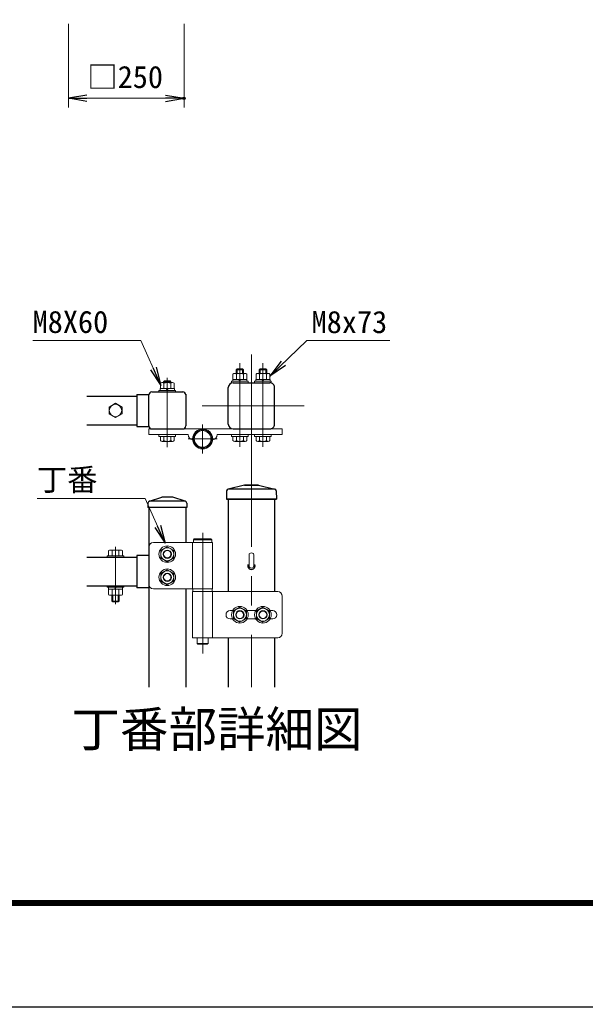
# Model space of a CAD drawing. Units: millimetres, scale not verified. Extents: x -4200 to 4200, y -2970 to 2970.
# Drawn here: x -1844 to -621, y -2970 to -834 of the extents above; entities that cross this region are included whole.
import ezdxf
from ezdxf.enums import TextEntityAlignment as Align

# ---------------------------------------------------------------- set-up
doc = ezdxf.new("R2010")
doc.units = ezdxf.units.MM
doc.header["$LTSCALE"] = 10
doc.header["$PDMODE"] = 32
doc.header["$PDSIZE"] = 5
doc.linetypes.add('USER1', pattern=[50.8, 31.75, -6.35, 6.35, -6.35])
for name, color, linetype, lineweight in [('0-0_D-STR-TXT', 7, 'Continuous', 13), ('0-3_D-BMK', 2, 'USER1', 13), ('0-4_D-STR1', 1, 'Continuous', 25), ('0-5_D-STR-DIM', 7, 'Continuous', 13), ('0-6_0', 7, 'Continuous', 25), ('0-7_Defpoints', 6, 'Continuous', 25), ('0-9_D-STR3', 3, 'Continuous', 13), ('0-E_D-TTL-TXT', 7, 'Continuous', 25), ('0-F_D-TTL', 7, 'Continuous', 25)]:
    doc.layers.add(name, color=color, linetype=linetype, lineweight=lineweight)
doc.styles.add('ＭＳ ゴシック', font='')
doc.styles.get('ＭＳ ゴシック').set_extended_font_data('MS Gothic')

# ---------------------------------------------------------------- blocks, each defined once
blk = doc.blocks.new('_Open')
at = {"layer": '0-6_0'}
blk.add_line((-10, 1.667), (0, 0), dxfattribs=at)
blk.add_lwpolyline([(-10, -1.667), (0, 0), (-10, 0)], dxfattribs=at)

msp = doc.modelspace()

# ---------------------------------------------------------------- linework, layer by layer
at = {"layer": '0-0_D-STR-TXT'}
for points in [[(-1815.81, -1527.62), (-1582.22, -1527.62), (-1539.62, -1622.81)], [(-1043.71, -1527.83), (-1223.02, -1527.83), (-1301.61, -1602.95)], [(-1806.58, -1869.04), (-1572.99, -1869.04), (-1530.39, -1964.23)]]:
    msp.add_lwpolyline(points, dxfattribs=at)
at = {"layer": '0-3_D-BMK'}
for p, q in [((-1343.06, -1656.62), (-1343.06, -1557.61)), ((-1368.06, -1757.84), (-1368.06, -1576.85)), ((-1318.06, -1757.84), (-1318.06, -1576.85)), ((-1525.06, -1758.47), (-1525.06, -1608.49)), ((-1343.06, -1656.62), (-1343.06, -2277.29)), ((-1228.66, -1668.84), (-1449.52, -1668.85)), ((-1448.66, -1771.82), (-1448.66, -1709.07)), ((-1417.28, -1740.44), (-1480.03, -1740.44)), ((-1448.55, -1943.72), (-1448.55, -2204.67)), ((-1637.06, -2097.98), (-1637.06, -1973.8))]:
    msp.add_line(p, q, dxfattribs=at)
at = {"layer": '0-4_D-STR1'}
for p, q in [((-1382.86, -1618.84), (-1303.26, -1618.84)), ((-1591.06, -1643.99), (-1591.06, -1713.79)), ((-1591.06, -1643.99), (-1565.06, -1643.99)), ((-1558.66, -1638.84), (-1491.46, -1638.84)), ((-1485.06, -1643.84), (-1485.06, -1712.44)), ((-1393.06, -1708.64), (-1393.06, -1629.04)), ((-1293.06, -1708.64), (-1293.06, -1629.04)), ((-1699.24, -1647.84), (-1591.06, -1647.84)), ((-1565.06, -1712.44), (-1565.06, -1645.34)), ((-1699.24, -1709.84), (-1591.06, -1709.84)), ((-1591.06, -1713.79), (-1565.06, -1713.79)), ((-1558.66, -1718.84), (-1491.46, -1718.84)), ((-1382.86, -1718.84), (-1303.26, -1718.84)), ((-1396.74, -1852.79), (-1397.06, -1870.79)), ((-1396.74, -1852.79), (-1397.06, -1870.79)), ((-1358.06, -1840.79), (-1393.64, -1848.96)), ((-1358.06, -1840.79), (-1393.64, -1848.96)), ((-1293.23, -1848.79), (-1392.88, -1848.79)), ((-1358.06, -1840.79), (-1328.06, -1840.79)), ((-1328.06, -1840.79), (-1358.06, -1840.79)), ((-1328.06, -1840.79), (-1292.47, -1848.96)), ((-1328.06, -1840.79), (-1292.47, -1848.96)), ((-1289.37, -1852.79), (-1289.06, -1870.79)), ((-1567.06, -1879.58), (-1567.06, -1888.78)), ((-1563.67, -1875), (-1537.06, -1866.78)), ((-1487.13, -1874.78), (-1562.26, -1874.78)), ((-1513.06, -1866.78), (-1537.06, -1866.78)), ((-1486.44, -1875), (-1513.06, -1866.78)), ((-1483.06, -1879.58), (-1483.06, -1888.78)), ((-1397.06, -1870.79), (-1289.06, -1870.79)), ((-1289.06, -1870.79), (-1397.06, -1870.79)), ((-1393.06, -1870.79), (-1393.06, -2070.79)), ((-1293.06, -1870.79), (-1293.06, -2070.79)), ((-1483.06, -1888.78), (-1567.06, -1888.78)), ((-1565.06, -1888.78), (-1565.06, -2277.29)), ((-1485.06, -1888.78), (-1485.06, -1964.75)), ((-1699.24, -1996.29), (-1591.06, -1996.29)), ((-1591.06, -1992.29), (-1591.06, -2062.29)), ((-1565.06, -1992.29), (-1591.06, -1992.29)), ((-1699.24, -2058.29), (-1591.06, -2058.29)), ((-1565.06, -2062.29), (-1591.06, -2062.29)), ((-1485.06, -2064.75), (-1485.06, -2277.29)), ((-1393.06, -2170.79), (-1393.06, -2277.29)), ((-1293.06, -2170.79), (-1293.06, -2277.29))]:
    msp.add_line(p, q, dxfattribs=at)
for centre, radius, start, end in [((-1382.86, -1629.04), 10.2, 90.00031, 179.99985), ((-1303.26, -1629.04), 10.2, 0, 90.00028), ((-1558.66, -1645.24), 6.4, 90.00001, 179.99999), ((-1491.46, -1645.24), 6.4, 359.9993, 90.00003), ((-1382.86, -1708.64), 10.2, 179.99984, 269.99973), ((-1303.26, -1708.64), 10.2, 269.9997, 0), ((-1558.66, -1712.44), 6.4, 179.99928, 270.00003), ((-1491.46, -1712.44), 6.4, 270, 359.99916), ((-1392.74, -1852.86), 4, 102.93782, 179), ((-1392.74, -1852.86), 4, 102.93782, 179), ((-1293.37, -1852.86), 4, 1, 77.06218), ((-1562.26, -1879.58), 4.8, 90, 180), ((-1487.86, -1879.58), 4.8, 0, 72.84994), ((-1343.06, -2014.79), 8, 162.5424, 17.4576)]:
    msp.add_arc(centre, radius, start, end, dxfattribs=at)
at = {"layer": '0-5_D-STR-DIM'}
for p, q in [((-1738.92, -842.31), (-1738.92, -1023.57)), ((-1488.92, -842.31), (-1488.92, -1023.57)), ((-1698.92, -1003.57), (-1528.92, -1003.57))]:
    msp.add_line(p, q, dxfattribs=at)
at = {"layer": '0-7_Defpoints'}
msp.add_point((-1488.92, -1003.57), dxfattribs=at)
at = {"layer": '0-9_D-STR3'}
for p, q in [((-1383.06, -1611.64), (-1383.06, -1600.04)), ((-1379.61, -1598.64), (-1356.52, -1598.64)), ((-1376.06, -1590.85), (-1374.06, -1588.85)), ((-1376.06, -1598.64), (-1376.06, -1590.85)), ((-1375.56, -1611.64), (-1375.56, -1600.04)), ((-1362.06, -1598.64), (-1362.06, -1588.85)), ((-1360.56, -1611.64), (-1360.56, -1600.04)), ((-1360.06, -1598.64), (-1360.06, -1590.85)), ((-1353.06, -1611.64), (-1353.06, -1600.04)), ((-1333.06, -1611.64), (-1333.06, -1600.04)), ((-1329.61, -1598.64), (-1306.52, -1598.64)), ((-1326.06, -1590.85), (-1324.06, -1588.85)), ((-1326.06, -1598.64), (-1326.06, -1590.85)), ((-1325.56, -1611.64), (-1325.56, -1600.04)), ((-1312.06, -1598.64), (-1312.06, -1588.85)), ((-1310.56, -1611.64), (-1310.56, -1600.04)), ((-1310.06, -1598.64), (-1310.06, -1590.85)), ((-1303.06, -1611.64), (-1303.06, -1600.04)), ((-1540.06, -1631.64), (-1540.06, -1620.04)), ((-1536.61, -1618.64), (-1513.52, -1618.64)), ((-1533.06, -1616.85), (-1531.06, -1614.85)), ((-1533.06, -1618.64), (-1533.06, -1616.85)), ((-1532.56, -1631.64), (-1532.56, -1620.04)), ((-1519.06, -1618.64), (-1519.06, -1614.85)), ((-1517.56, -1631.64), (-1517.56, -1620.04)), ((-1517.06, -1618.64), (-1517.06, -1616.85)), ((-1510.06, -1631.64), (-1510.06, -1620.04)), ((-1386.06, -1618.84), (-1386.06, -1615.64)), ((-1386.06, -1615.64), (-1350.06, -1615.64)), ((-1350.06, -1618.84), (-1386.06, -1618.84)), ((-1383.46, -1615.64), (-1352.66, -1615.64)), ((-1383.06, -1611.64), (-1353.06, -1611.64)), ((-1370.19, -1615.64), (-1367.88, -1611.64)), ((-1368.81, -1615.64), (-1366.5, -1611.64)), ((-1352.66, -1615.64), (-1352.66, -1611.64)), ((-1350.06, -1618.84), (-1350.06, -1615.64)), ((-1336.06, -1618.84), (-1336.06, -1615.64)), ((-1336.06, -1615.64), (-1300.06, -1615.64)), ((-1300.06, -1618.84), (-1336.06, -1618.84)), ((-1333.46, -1615.64), (-1302.66, -1615.64)), ((-1333.06, -1611.64), (-1303.06, -1611.64)), ((-1320.19, -1615.64), (-1317.88, -1611.64)), ((-1318.81, -1615.64), (-1316.5, -1611.64)), ((-1302.66, -1615.64), (-1302.66, -1611.64)), ((-1300.06, -1618.84), (-1300.06, -1615.64)), ((-1543.06, -1638.84), (-1543.06, -1635.64)), ((-1543.06, -1635.64), (-1507.06, -1635.64)), ((-1507.06, -1638.84), (-1543.06, -1638.84)), ((-1540.46, -1635.64), (-1509.66, -1635.64)), ((-1540.06, -1631.64), (-1510.06, -1631.64)), ((-1527.19, -1635.64), (-1524.88, -1631.64)), ((-1525.81, -1635.64), (-1523.5, -1631.64)), ((-1509.66, -1635.64), (-1509.66, -1631.64)), ((-1507.06, -1638.84), (-1507.06, -1635.64)), ((-1637.06, -1663.39), (-1651.06, -1671.47)), ((-1637.06, -1663.39), (-1623.06, -1671.47)), ((-1651.06, -1671.47), (-1651.06, -1686.31)), ((-1637.06, -1694.39), (-1651.06, -1686.31)), ((-1637.06, -1694.39), (-1623.06, -1686.31)), ((-1623.06, -1671.47), (-1623.06, -1686.31)), ((-1276.26, -1718.84), (-1565.06, -1718.84)), ((-1543.06, -1730.84), (-1507.06, -1730.84)), ((-1543.06, -1734.84), (-1543.06, -1730.84)), ((-1543.06, -1734.84), (-1507.06, -1734.84)), ((-1540.06, -1743.68), (-1540.06, -1734.84)), ((-1540.06, -1734.84), (-1510.06, -1734.84)), ((-1536.31, -1745.84), (-1513.8, -1745.84)), ((-1532.57, -1743.68), (-1532.57, -1734.84)), ((-1517.54, -1743.68), (-1517.54, -1734.84)), ((-1510.06, -1743.68), (-1510.06, -1734.84)), ((-1507.06, -1734.84), (-1507.06, -1730.84)), ((-1386.06, -1730.84), (-1350.06, -1730.84)), ((-1386.06, -1734.84), (-1386.06, -1730.84)), ((-1386.06, -1734.84), (-1350.06, -1734.84)), ((-1383.06, -1743.68), (-1383.06, -1734.84)), ((-1383.06, -1734.84), (-1353.06, -1734.84)), ((-1379.31, -1745.84), (-1356.8, -1745.84)), ((-1375.57, -1743.68), (-1375.57, -1734.84)), ((-1360.54, -1743.68), (-1360.54, -1734.84)), ((-1353.06, -1743.68), (-1353.06, -1734.84)), ((-1350.06, -1734.84), (-1350.06, -1730.84)), ((-1336.06, -1730.84), (-1300.06, -1730.84)), ((-1336.06, -1734.84), (-1336.06, -1730.84)), ((-1336.06, -1734.84), (-1300.06, -1734.84)), ((-1333.06, -1743.68), (-1333.06, -1734.84)), ((-1333.06, -1734.84), (-1303.06, -1734.84)), ((-1329.31, -1745.84), (-1306.8, -1745.84)), ((-1325.57, -1743.68), (-1325.57, -1734.84)), ((-1310.54, -1743.68), (-1310.54, -1734.84)), ((-1303.06, -1743.68), (-1303.06, -1734.84)), ((-1300.06, -1734.84), (-1300.06, -1730.84)), ((-1427.06, -1964.79), (-1555.06, -1964.79)), ((-1470.26, -1964.79), (-1470.26, -2064.79)), ((-1428.66, -1958.79), (-1468.66, -1958.79)), ((-1428.66, -1964.79), (-1468.66, -1964.79)), ((-1430.66, -1956.79), (-1466.66, -1956.79)), ((-1427.06, -1964.79), (-1427.06, -2064.79)), ((-1652.06, -1993.09), (-1652.06, -1982.19)), ((-1648.31, -1981.08), (-1625.81, -1981.08)), ((-1644.56, -1993.09), (-1644.56, -1982.19)), ((-1629.56, -1993.09), (-1629.56, -1982.19)), ((-1622.06, -1993.09), (-1622.06, -1982.19)), ((-1565.06, -1974.79), (-1565.06, -2054.79)), ((-1655.06, -1993.09), (-1655.06, -1996.29)), ((-1619.06, -1993.09), (-1655.06, -1993.09)), ((-1619.06, -1996.29), (-1655.06, -1996.29)), ((-1652.06, -1993.09), (-1622.06, -1993.09)), ((-1619.06, -1993.09), (-1619.06, -1996.29)), ((-1348.25, -1990.45), (-1348.25, -2014.79)), ((-1337.85, -1990.45), (-1337.85, -2014.79)), ((-1655.06, -2058.29), (-1655.06, -2061.49)), ((-1619.06, -2058.29), (-1655.06, -2058.29)), ((-1619.06, -2061.49), (-1655.06, -2061.49)), ((-1652.06, -2065.49), (-1652.06, -2077.38)), ((-1644.56, -2065.49), (-1644.56, -2077.38)), ((-1639.2, -2065.49), (-1636.89, -2061.49)), ((-1637.81, -2065.49), (-1635.5, -2061.49)), ((-1629.56, -2065.49), (-1629.56, -2077.38)), ((-1622.06, -2065.49), (-1622.06, -2077.38)), ((-1619.06, -2058.29), (-1619.06, -2061.49)), ((-1555.06, -2064.79), (-1427.06, -2064.79)), ((-1470.26, -2070.79), (-1286.26, -2070.79)), ((-1470.26, -2070.79), (-1470.26, -2170.79)), ((-1469.66, -2064.79), (-1427.66, -2064.79)), ((-1427.66, -2064.79), (-1427.66, -2070.79)), ((-1427.06, -2070.79), (-1427.06, -2170.79)), ((-1625.81, -2078.49), (-1648.31, -2078.49)), ((-1645.06, -2091.09), (-1645.06, -2078.49)), ((-1643.06, -2093.09), (-1645.06, -2091.09)), ((-1629.06, -2091.09), (-1645.06, -2091.09)), ((-1643.06, -2093.09), (-1643.06, -2078.49)), ((-1643.06, -2093.09), (-1631.06, -2093.09)), ((-1631.06, -2093.09), (-1631.06, -2078.49)), ((-1629.06, -2091.09), (-1631.06, -2093.09)), ((-1629.06, -2091.09), (-1629.06, -2078.49)), ((-1276.26, -2080.79), (-1276.26, -2160.79)), ((-1389.06, -2111.79), (-1383.64, -2111.79)), ((-1352.47, -2111.79), (-1333.64, -2111.79)), ((-1302.47, -2111.79), (-1297.06, -2111.79)), ((-1398.06, -2120.79), (-1397.96, -2120.79)), ((-1389.06, -2129.79), (-1383.64, -2129.79)), ((-1352.47, -2129.79), (-1333.64, -2129.79)), ((-1302.47, -2129.79), (-1297.06, -2129.79)), ((-1288.06, -2120.79), (-1287.96, -2120.79)), ((-1286.26, -2170.79), (-1470.26, -2170.79)), ((-1460.66, -2170.79), (-1460.66, -2182.79)), ((-1436.66, -2170.79), (-1436.66, -2182.79)), ((-1458.66, -2184.79), (-1460.66, -2182.79)), ((-1436.66, -2182.79), (-1460.66, -2182.79)), ((-1438.66, -2184.79), (-1458.66, -2184.79)), ((-1438.66, -2184.79), (-1436.66, -2182.79))]:
    msp.add_line(p, q, dxfattribs=at)
for points in [[(-1376.06, -1590.85), (-1360.06, -1590.85), (-1362.06, -1588.85)], [(-1374.06, -1598.64), (-1374.06, -1588.85), (-1362.06, -1588.85)], [(-1326.06, -1590.85), (-1310.06, -1590.85), (-1312.06, -1588.85)], [(-1324.06, -1598.64), (-1324.06, -1588.85), (-1312.06, -1588.85)], [(-1533.06, -1616.85), (-1517.06, -1616.85), (-1519.06, -1614.85)], [(-1531.06, -1618.64), (-1531.06, -1614.85), (-1519.06, -1614.85)], [(-1383.46, -1615.64), (-1383.46, -1611.64), (-1352.66, -1611.64)], [(-1333.46, -1615.64), (-1333.46, -1611.64), (-1302.66, -1611.64)], [(-1540.46, -1635.64), (-1540.46, -1631.64), (-1509.66, -1631.64)], [(-1565.06, -1718.84), (-1565.06, -1730.84), (-1480.01, -1730.84)], [(-1417.31, -1730.84), (-1276.26, -1730.84), (-1276.26, -1718.84)], [(-1466.66, -1956.79), (-1468.66, -1958.79), (-1468.66, -1964.79)], [(-1430.66, -1956.79), (-1428.66, -1958.79), (-1428.66, -1964.79)], [(-1652.46, -2065.49), (-1621.66, -2065.49), (-1621.66, -2061.49)], [(-1652.46, -2065.49), (-1652.46, -2061.49), (-1621.66, -2061.49)], [(-1469.66, -2064.79), (-1469.66, -2070.79), (-1427.66, -2070.79)]]:
    msp.add_lwpolyline(points, dxfattribs=at)
for points in [[(-1525.06, -1973.59), (-1539.09, -1981.69), (-1539.09, -1997.89), (-1525.06, -2005.99), (-1511.03, -1997.89), (-1511.03, -1981.69)], [(-1525.06, -2023.59), (-1539.09, -2031.69), (-1539.09, -2047.89), (-1525.06, -2055.99), (-1511.03, -2047.89), (-1511.03, -2031.69)], [(-1368.06, -2104.59), (-1382.09, -2112.69), (-1382.09, -2128.89), (-1368.06, -2136.99), (-1354.03, -2128.89), (-1354.03, -2112.69)], [(-1318.06, -2104.59), (-1332.09, -2112.69), (-1332.09, -2128.89), (-1318.06, -2136.99), (-1304.03, -2128.89), (-1304.03, -2112.69)]]:
    msp.add_lwpolyline(points, close=True, dxfattribs=at)
for centre, radius in [((-1637.06, -1678.89), 13.42), ((-1448.66, -1740.44), 21.6), ((-1448.66, -1740.44), 20), ((-1448.66, -1740.44), 18), ((-1525.06, -1989.79), 18), ((-1525.06, -1989.79), 14.07), ((-1525.06, -1989.79), 9), ((-1525.06, -1989.79), 8), ((-1525.06, -2039.79), 18), ((-1525.06, -2039.79), 14.07), ((-1525.06, -2039.79), 9), ((-1525.06, -2039.79), 8), ((-1368.06, -2120.79), 18), ((-1368.06, -2120.79), 14.07), ((-1368.06, -2120.79), 9), ((-1368.06, -2120.79), 8), ((-1318.06, -2120.79), 18), ((-1318.06, -2120.79), 14.07), ((-1318.06, -2120.79), 9), ((-1318.06, -2120.79), 8)]:
    msp.add_circle(centre, radius, dxfattribs=at)
for centre, radius, start, end in [((-1379.31, -1604.33), 5.7, 48.83491, 131.16509), ((-1368.06, -1619.43), 20.79, 68.85295, 111.14705), ((-1356.81, -1604.34), 5.7, 48.86505, 131.13495), ((-1329.31, -1604.33), 5.7, 48.83491, 131.16509), ((-1318.06, -1619.43), 20.79, 68.85295, 111.14705), ((-1306.81, -1604.34), 5.7, 48.86505, 131.13495), ((-1536.31, -1624.33), 5.7, 48.83491, 131.16509), ((-1525.06, -1639.43), 20.79, 68.85295, 111.14705), ((-1513.81, -1624.34), 5.7, 48.86505, 131.13495), ((-1536.31, -1741.52), 4.32, 210, 330), ((-1525.06, -1731.69), 14.16, 237.93138, 302.06862), ((-1513.8, -1741.52), 4.32, 210, 330), ((-1468.01, -1730.84), 12, 180, 259.73982), ((-1429.31, -1730.84), 12, 280.26018, 0), ((-1379.31, -1741.52), 4.32, 210, 330), ((-1368.06, -1731.69), 14.16, 237.93138, 302.06862), ((-1356.8, -1741.52), 4.32, 210, 330), ((-1329.31, -1741.52), 4.32, 210, 330), ((-1318.06, -1731.69), 14.16, 237.93138, 302.06862), ((-1306.8, -1741.52), 4.32, 210, 330), ((-1555.06, -1974.79), 10, 90, 180), ((-1648.31, -1987.99), 6.91, 57.13278, 122.86722), ((-1637.06, -2007.06), 25.98, 73.22135, 106.77865), ((-1625.81, -1987.99), 6.91, 57.13278, 122.86722), ((-1343.05, -2014.79), 5.2, 180, 0), ((-1555.06, -2054.79), 10, 180, 270), ((-1286.26, -2080.79), 10, 0, 90), ((-1648.31, -2071.58), 6.91, 237.13278, 302.86722), ((-1637.06, -2052.51), 25.98, 253.22135, 286.77865), ((-1625.81, -2071.58), 6.91, 237.13278, 302.86722), ((-1389.06, -2120.79), 9, 90, 180), ((-1297.06, -2120.79), 9, 0, 90), ((-1389.06, -2120.79), 9, 180, 270), ((-1297.06, -2120.79), 9, 270, 0), ((-1286.26, -2160.79), 10, 270, 0)]:
    msp.add_arc(centre, radius, start, end, dxfattribs=at)
msp.add_ellipse((-1343.05, -1990.48), major_axis=(-5.2, 0), ratio=0.649974, start_param=3.1415927, end_param=6.2831853, dxfattribs=at)
at = {"layer": '0-F_D-TTL', "color": 2}
msp.add_lwpolyline([(-4200, 2970), (4200, 2970), (4200, -2970), (-4200, -2970)], close=True, dxfattribs=at)
at = {"layer": '0-F_D-TTL'}
for points in [[(-3930, 2750), (3930, 2750), (3930, -2750), (-3930, -2750)], [(-3927.5, 2747.5), (3927.5, 2747.5), (3927.5, -2747.5), (-3927.5, -2747.5)], [(-3925, 2745), (3925, 2745), (3925, -2745), (-3925, -2745)], [(-3922.5, 2742.5), (3922.5, 2742.5), (3922.5, -2742.5), (-3922.5, -2742.5)], [(-3920, 2740), (3920, 2740), (3920, -2740), (-3920, -2740)]]:
    msp.add_lwpolyline(points, close=True, dxfattribs=at)

# ---------------------------------------------------------------- block references
at = {"layer": '0-0_D-STR-TXT', "xscale": 4, "yscale": 4}
for p, rotation in [((-1303.06, -1604.34), 223.70731), ((-1538.8, -1624.63), 294.10901), ((-1529.57, -1966.05), 294.10901)]:
    msp.add_blockref('_Open', p, dxfattribs=dict(at, rotation=rotation))
at = {"layer": '0-5_D-STR-DIM', "xscale": 4, "yscale": 4, "rotation": 180}
msp.add_blockref('_Open', (-1738.92, -1003.57), dxfattribs=at)
at = {"layer": '0-5_D-STR-DIM', "xscale": 4, "yscale": 4}
msp.add_blockref('_Open', (-1488.92, -1003.57), dxfattribs=at)

# ---------------------------------------------------------------- texts
at = {"layer": '0-0_D-STR-TXT', "style": 'ＭＳ ゴシック'}
for s, p in [('M8X60', (-1816.44, -1525.65)), ('M8x73', (-1212.9, -1525.88)), ('丁番', (-1807.21, -1867.07))]:
    msp.add_text(s, height=48.09, dxfattribs=at).set_placement(p, align=Align.BOTTOM_LEFT)
at = {"layer": '0-5_D-STR-DIM', "style": 'ＭＳ ゴシック'}
msp.add_text('□250', height=48.09, dxfattribs=at).set_placement((-1698.07, -995.81), align=Align.BOTTOM_LEFT)
at = {"layer": '0-E_D-TTL-TXT', "style": 'ＭＳ ゴシック'}
msp.add_text('丁番部詳細図', height=76.98, dxfattribs=at).set_placement((-1732.52, -2429.96), align=Align.BOTTOM_LEFT)

doc.saveas('drawing.dxf')
